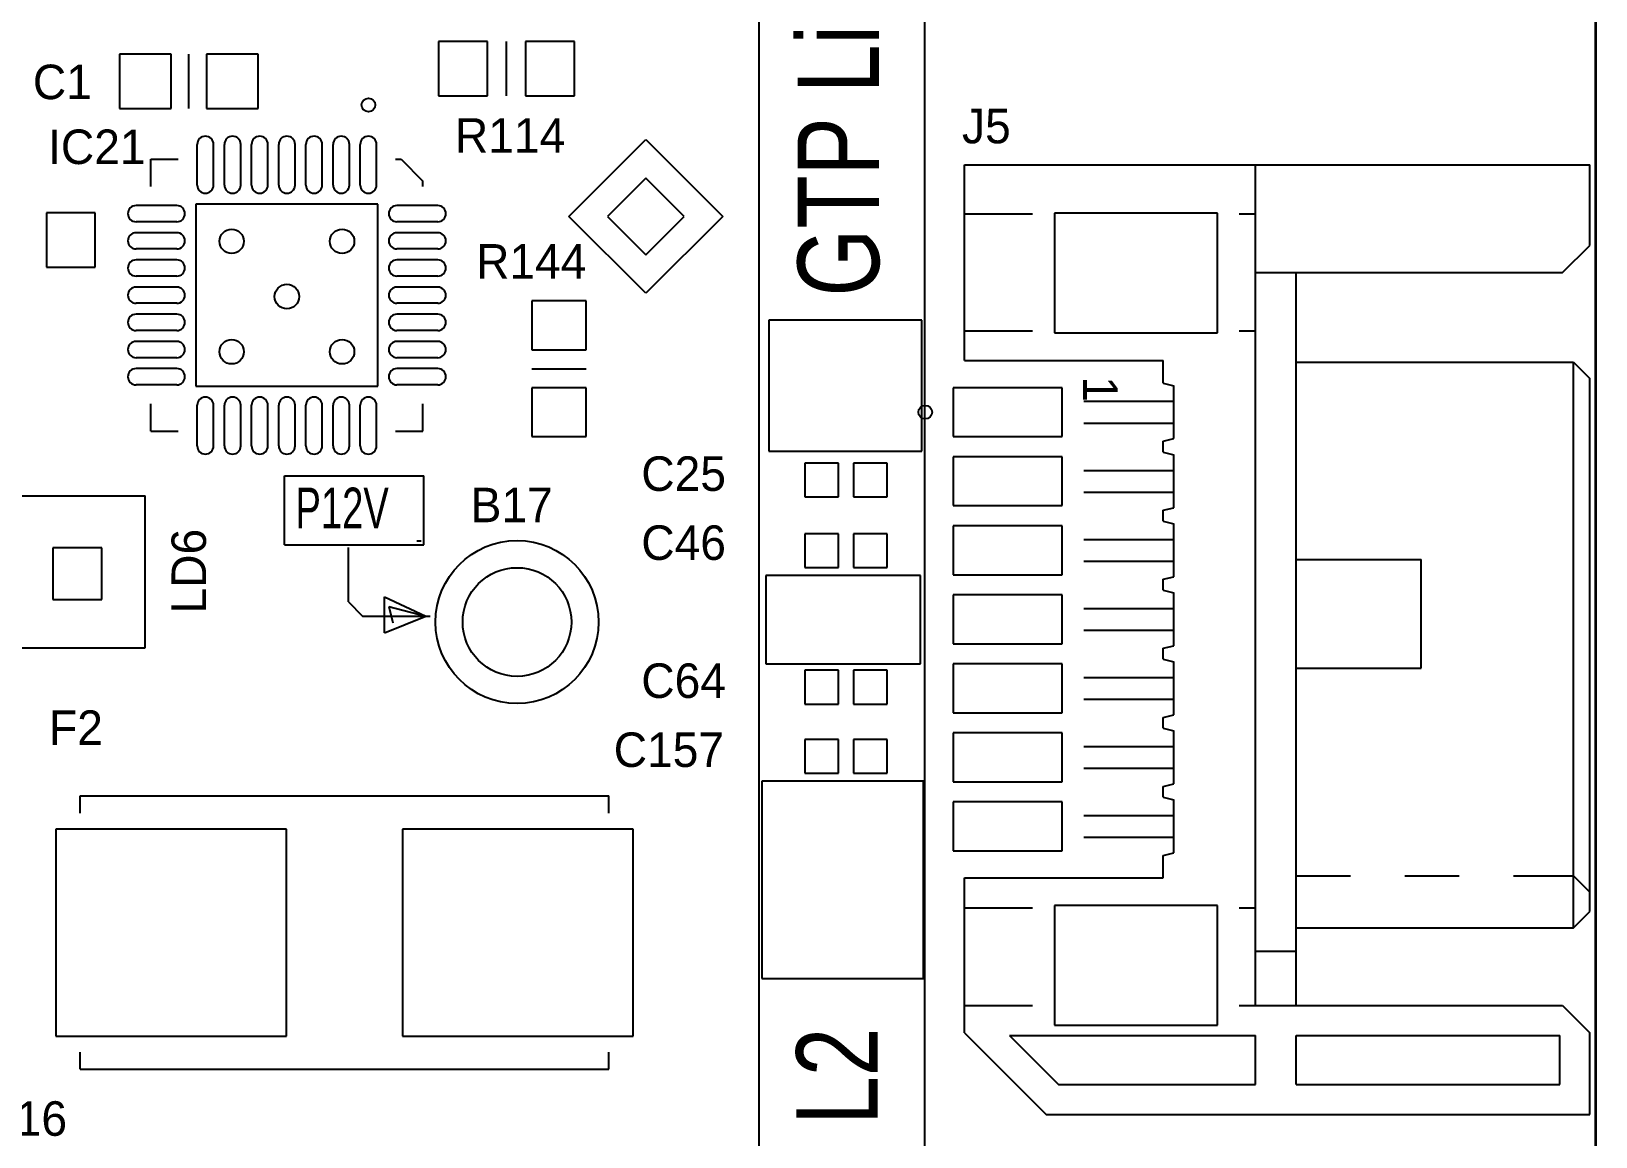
# Model space of a CAD drawing. Header units: millimetres. Extents: x -233 to 1, y -1 to 128.
# Drawn here: x -85.38 to -56.59, y 86.82 to 107.16 of the extents above; entities that cross this region are included whole.
import ezdxf

# ---------------------------------------------------------------- set-up
doc = ezdxf.new("R2010")
doc.units = ezdxf.units.MM
doc.header["$LTSCALE"] = 0.5
doc.layers.add('AM_2', color=141, linetype='Continuous', lineweight=35)
doc.layers.add('AM_2N', color=51, linetype='Continuous', lineweight=25)

msp = doc.modelspace()

# ---------------------------------------------------------------- linework, layer by layer
at = {"layer": 'AM_2'}
msp.add_line((-56.595, 27.961), (-56.595, 126.361), dxfattribs=at)
at = {"layer": 'AM_2N'}
for p, q in [((-71.988, 86.153), (-71.988, 126.259)), ((-68.94, 86.28), (-68.94, 126.234)), ((-76.986, 106.973), (-77.886, 106.973)), ((-77.886, 106.973), (-77.886, 105.973)), ((-76.986, 105.973), (-76.986, 106.973)), ((-76.636, 105.973), (-76.636, 106.973)), ((-75.386, 106.973), (-76.286, 106.973)), ((-76.286, 106.973), (-76.286, 105.973)), ((-75.386, 105.973), (-75.386, 106.973)), ((-82.803, 106.744), (-83.753, 106.744)), ((-83.753, 106.744), (-83.753, 105.744)), ((-82.803, 105.744), (-82.803, 106.744)), ((-82.478, 105.744), (-82.478, 106.744)), ((-81.203, 106.744), (-82.153, 106.744)), ((-82.153, 106.744), (-82.153, 105.744)), ((-81.203, 105.744), (-81.203, 106.744)), ((-77.886, 105.973), (-76.986, 105.973)), ((-76.286, 105.973), (-75.386, 105.973)), ((-83.753, 105.744), (-82.803, 105.744)), ((-82.153, 105.744), (-81.203, 105.744)), ((-82.325, 104.332), (-82.325, 105.082)), ((-82.025, 104.332), (-82.025, 105.082)), ((-81.825, 104.332), (-81.825, 105.082)), ((-81.525, 104.332), (-81.525, 105.082)), ((-81.325, 104.332), (-81.325, 105.082)), ((-81.025, 104.332), (-81.025, 105.082)), ((-80.825, 104.332), (-80.825, 105.082)), ((-80.525, 104.332), (-80.525, 105.082)), ((-80.325, 104.332), (-80.325, 105.082)), ((-80.025, 104.332), (-80.025, 105.082)), ((-79.825, 104.332), (-79.825, 105.082)), ((-79.525, 104.332), (-79.525, 105.082)), ((-79.325, 104.332), (-79.325, 105.082)), ((-79.025, 104.332), (-79.025, 105.082)), ((-75.485, 103.755), (-74.071, 105.169)), ((-74.071, 105.169), (-72.656, 103.755)), ((-83.175, 104.807), (-82.675, 104.807)), ((-83.175, 104.307), (-83.175, 104.807)), ((-78.675, 104.807), (-78.575, 104.807)), ((-78.575, 104.807), (-78.175, 104.407)), ((-68.205, 101.104), (-68.205, 104.704)), ((-68.205, 104.704), (-56.705, 104.704)), ((-62.855, 89.234), (-62.855, 104.704)), ((-56.705, 103.224), (-56.705, 104.704)), ((-78.175, 104.307), (-78.175, 104.407)), ((-74.071, 104.462), (-74.778, 103.755)), ((-73.363, 103.755), (-74.071, 104.462)), ((-82.7, 103.957), (-83.45, 103.957)), ((-79, 103.982), (-82.35, 103.982)), ((-82.35, 103.982), (-82.35, 100.632)), ((-79, 100.632), (-79, 103.982)), ((-77.9, 103.957), (-78.65, 103.957)), ((-84.2, 103.823), (-85.1, 103.823)), ((-85.1, 103.823), (-85.1, 102.823)), ((-84.2, 102.823), (-84.2, 103.823)), ((-82.7, 103.657), (-83.45, 103.657)), ((-77.9, 103.657), (-78.65, 103.657)), ((-74.071, 102.341), (-75.485, 103.755)), ((-74.778, 103.755), (-74.071, 103.048)), ((-74.071, 103.048), (-73.363, 103.755)), ((-72.656, 103.755), (-74.071, 102.341)), ((-68.205, 103.804), (-66.954, 103.804)), ((-63.554, 103.814), (-66.554, 103.814)), ((-66.554, 103.814), (-66.554, 101.614)), ((-63.554, 101.614), (-63.554, 103.814)), ((-63.154, 103.804), (-62.855, 103.804)), ((-82.7, 103.457), (-83.45, 103.457)), ((-77.9, 103.457), (-78.65, 103.457)), ((-82.7, 103.157), (-83.45, 103.157)), ((-77.9, 103.157), (-78.65, 103.157)), ((-57.205, 102.724), (-56.705, 103.224)), ((-85.1, 102.823), (-84.2, 102.823)), ((-82.7, 102.957), (-83.45, 102.957)), ((-77.9, 102.957), (-78.65, 102.957)), ((-82.7, 102.657), (-83.45, 102.657)), ((-77.9, 102.657), (-78.65, 102.657)), ((-62.845, 102.726), (-57.205, 102.724)), ((-62.105, 89.234), (-62.105, 102.724)), ((-82.7, 102.457), (-83.45, 102.457)), ((-77.9, 102.457), (-78.65, 102.457)), ((-75.171, 102.204), (-76.171, 102.204)), ((-76.171, 102.204), (-76.171, 101.304)), ((-75.171, 101.304), (-75.171, 102.204)), ((-82.7, 102.157), (-83.45, 102.157)), ((-82.7, 101.957), (-83.45, 101.957)), ((-77.9, 102.157), (-78.65, 102.157)), ((-77.9, 101.957), (-78.65, 101.957)), ((-82.7, 101.657), (-83.45, 101.657)), ((-77.9, 101.657), (-78.65, 101.657)), ((-71.81, 101.85), (-71.81, 99.437)), ((-68.991, 101.85), (-71.81, 101.85)), ((-68.991, 99.437), (-68.991, 101.85)), ((-68.205, 101.654), (-66.954, 101.654)), ((-66.554, 101.614), (-63.554, 101.614)), ((-63.154, 101.654), (-62.855, 101.654)), ((-82.7, 101.457), (-83.45, 101.457)), ((-77.9, 101.457), (-78.65, 101.457)), ((-82.7, 101.157), (-83.45, 101.157)), ((-77.9, 101.157), (-78.65, 101.157)), ((-76.171, 101.304), (-75.171, 101.304)), ((-68.205, 101.104), (-64.555, 101.104)), ((-64.555, 100.689), (-64.555, 101.104)), ((-62.105, 101.074), (-57.005, 101.074)), ((-57.005, 101.074), (-56.705, 100.774)), ((-57.005, 90.664), (-57.005, 101.074)), ((-82.7, 100.957), (-83.45, 100.957)), ((-77.9, 100.957), (-78.65, 100.957)), ((-76.171, 100.954), (-75.171, 100.954)), ((-56.705, 90.964), (-56.705, 100.774)), ((-82.7, 100.657), (-83.45, 100.657)), ((-82.35, 100.632), (-79, 100.632)), ((-77.9, 100.657), (-78.65, 100.657)), ((-75.171, 100.604), (-76.171, 100.604)), ((-76.171, 100.604), (-76.171, 99.704)), ((-75.171, 99.704), (-75.171, 100.604)), ((-66.414, 100.604), (-68.414, 100.604)), ((-68.414, 100.604), (-68.414, 99.704)), ((-66.414, 99.704), (-66.414, 100.604)), ((-64.555, 100.689), (-64.355, 100.64)), ((-64.355, 99.667), (-64.355, 100.64)), ((-83.175, 99.807), (-83.175, 100.307)), ((-82.325, 99.532), (-82.325, 100.282)), ((-82.025, 99.532), (-82.025, 100.282)), ((-81.825, 99.532), (-81.825, 100.282)), ((-81.525, 99.532), (-81.525, 100.282)), ((-81.325, 99.532), (-81.325, 100.282)), ((-81.025, 99.532), (-81.025, 100.282)), ((-80.825, 99.532), (-80.825, 100.282)), ((-80.525, 99.532), (-80.525, 100.282)), ((-80.325, 99.532), (-80.325, 100.282)), ((-80.025, 99.532), (-80.025, 100.282)), ((-79.825, 99.532), (-79.825, 100.282)), ((-79.525, 99.532), (-79.525, 100.282)), ((-79.325, 99.532), (-79.325, 100.282)), ((-79.025, 99.532), (-79.025, 100.282)), ((-78.175, 99.807), (-78.175, 100.307)), ((-66.014, 100.354), (-64.355, 100.354)), ((-66.014, 99.954), (-64.355, 99.954)), ((-83.175, 99.807), (-82.675, 99.807)), ((-78.675, 99.807), (-78.175, 99.807)), ((-76.171, 99.704), (-75.171, 99.704)), ((-68.414, 99.704), (-66.414, 99.704)), ((-64.555, 99.619), (-64.355, 99.667)), ((-64.555, 99.419), (-64.555, 99.619)), ((-71.81, 99.437), (-68.991, 99.437)), ((-66.414, 99.334), (-68.414, 99.334)), ((-68.414, 99.334), (-68.414, 98.434)), ((-66.414, 98.434), (-66.414, 99.334)), ((-64.555, 99.419), (-64.355, 99.37)), ((-64.355, 98.397), (-64.355, 99.37)), ((-71.148, 99.214), (-71.148, 98.594)), ((-70.528, 99.214), (-71.148, 99.214)), ((-70.528, 98.594), (-70.528, 99.214)), ((-70.248, 99.214), (-70.248, 98.594)), ((-69.628, 99.214), (-70.248, 99.214)), ((-69.628, 98.594), (-69.628, 99.214)), ((-66.014, 99.084), (-64.355, 99.084)), ((-80.72, 98.982), (-78.155, 98.982)), ((-80.72, 97.712), (-80.72, 98.982)), ((-78.155, 97.712), (-78.155, 98.982)), ((-92.425, 98.612), (-83.281, 98.612)), ((-83.281, 98.358), (-83.281, 98.612)), ((-71.148, 98.594), (-70.528, 98.594)), ((-70.248, 98.594), (-69.628, 98.594)), ((-66.014, 98.684), (-64.355, 98.684)), ((-83.281, 95.818), (-83.281, 98.358)), ((-68.414, 98.434), (-66.414, 98.434)), ((-64.555, 98.349), (-64.355, 98.397)), ((-64.555, 98.149), (-64.555, 98.349)), ((-71.148, 97.918), (-71.148, 97.298)), ((-70.528, 97.918), (-71.148, 97.918)), ((-70.528, 97.298), (-70.528, 97.918)), ((-70.248, 97.918), (-70.248, 97.298)), ((-69.628, 97.918), (-70.248, 97.918)), ((-69.628, 97.298), (-69.628, 97.918)), ((-66.414, 98.064), (-68.414, 98.064)), ((-68.414, 98.064), (-68.414, 97.164)), ((-66.414, 97.164), (-66.414, 98.064)), ((-64.555, 98.149), (-64.355, 98.1)), ((-64.355, 97.127), (-64.355, 98.1)), ((-84.08, 97.657), (-84.98, 97.657)), ((-84.98, 97.657), (-84.98, 96.707)), ((-84.08, 96.707), (-84.08, 97.657)), ((-80.72, 97.712), (-78.155, 97.712)), ((-79.544, 96.662), (-79.544, 97.662)), ((-78.282, 97.788), (-78.205, 97.788)), ((-66.014, 97.814), (-64.355, 97.814)), ((-71.148, 97.298), (-70.528, 97.298)), ((-70.248, 97.298), (-69.628, 97.298)), ((-66.014, 97.414), (-64.355, 97.414)), ((-62.105, 97.444), (-59.805, 97.444)), ((-59.805, 95.444), (-59.805, 97.444)), ((-71.861, 97.151), (-71.861, 95.525)), ((-69.016, 97.151), (-71.861, 97.151)), ((-69.016, 95.525), (-69.016, 97.151)), ((-68.414, 97.164), (-66.414, 97.164)), ((-64.555, 97.079), (-64.355, 97.127)), ((-64.555, 96.879), (-64.555, 97.079)), ((-78.878, 96.758), (-78.116, 96.402)), ((-78.878, 96.097), (-78.878, 96.758)), ((-66.414, 96.794), (-68.414, 96.794)), ((-68.414, 96.794), (-68.414, 95.894)), ((-66.414, 95.894), (-66.414, 96.794)), ((-64.555, 96.879), (-64.355, 96.83)), ((-64.355, 95.857), (-64.355, 96.83)), ((-84.98, 96.707), (-84.08, 96.707)), ((-79.544, 96.662), (-79.285, 96.402)), ((-78.802, 96.58), (-78.726, 96.275)), ((-78.802, 96.58), (-78.116, 96.402)), ((-66.014, 96.544), (-64.355, 96.544)), ((-79.285, 96.402), (-78.04, 96.402)), ((-78.878, 96.097), (-78.116, 96.402)), ((-66.014, 96.144), (-64.355, 96.144)), ((-68.414, 95.894), (-66.414, 95.894)), ((-64.555, 95.809), (-64.355, 95.857)), ((-92.425, 95.818), (-83.281, 95.818)), ((-64.555, 95.609), (-64.555, 95.809)), ((-64.555, 95.609), (-64.355, 95.56)), ((-64.355, 94.587), (-64.355, 95.56)), ((-71.861, 95.525), (-69.016, 95.525)), ((-71.148, 95.404), (-71.148, 94.784)), ((-70.528, 95.404), (-71.148, 95.404)), ((-70.528, 94.784), (-70.528, 95.404)), ((-70.248, 95.404), (-70.248, 94.784)), ((-69.628, 95.404), (-70.248, 95.404)), ((-69.628, 94.784), (-69.628, 95.404)), ((-66.414, 95.524), (-68.414, 95.524)), ((-68.414, 95.524), (-68.414, 94.624)), ((-66.414, 94.624), (-66.414, 95.524)), ((-66.014, 95.274), (-64.355, 95.274)), ((-62.105, 95.444), (-59.805, 95.444)), ((-71.148, 94.784), (-70.528, 94.784)), ((-70.248, 94.784), (-69.628, 94.784)), ((-66.014, 94.874), (-64.355, 94.874)), ((-68.414, 94.624), (-66.414, 94.624)), ((-64.555, 94.539), (-64.355, 94.587)), ((-64.555, 94.339), (-64.555, 94.539)), ((-71.148, 94.134), (-71.148, 93.514)), ((-70.528, 94.134), (-71.148, 94.134)), ((-70.528, 93.514), (-70.528, 94.134)), ((-70.248, 94.134), (-70.248, 93.514)), ((-69.628, 94.134), (-70.248, 94.134)), ((-69.628, 93.514), (-69.628, 94.134)), ((-66.414, 94.254), (-68.414, 94.254)), ((-68.414, 94.254), (-68.414, 93.354)), ((-66.414, 93.354), (-66.414, 94.254)), ((-64.555, 94.339), (-64.355, 94.29)), ((-64.355, 93.317), (-64.355, 94.29)), ((-66.014, 94.004), (-64.355, 94.004)), ((-66.014, 93.604), (-64.355, 93.604)), ((-71.937, 93.366), (-71.937, 89.734)), ((-68.965, 93.366), (-71.937, 93.366)), ((-71.148, 93.514), (-70.528, 93.514)), ((-70.248, 93.514), (-69.628, 93.514)), ((-68.965, 89.734), (-68.965, 93.366)), ((-68.414, 93.354), (-66.414, 93.354)), ((-64.555, 93.269), (-64.355, 93.317)), ((-64.555, 93.069), (-64.555, 93.269)), ((-84.48, 93.093), (-74.75, 93.093)), ((-84.48, 92.777), (-84.48, 93.092)), ((-74.75, 92.778), (-74.75, 93.093)), ((-66.414, 92.984), (-68.414, 92.984)), ((-68.414, 92.984), (-68.414, 92.084)), ((-66.414, 92.084), (-66.414, 92.984)), ((-64.555, 93.069), (-64.355, 93.02)), ((-64.355, 92.047), (-64.355, 93.02)), ((-66.014, 92.734), (-64.355, 92.734)), ((-84.925, 92.483), (-84.925, 88.673)), ((-80.68, 92.483), (-84.925, 92.483)), ((-80.68, 88.673), (-80.68, 92.483)), ((-78.55, 92.483), (-78.55, 88.673)), ((-74.305, 92.483), (-78.55, 92.483)), ((-74.305, 88.673), (-74.305, 92.483)), ((-66.014, 92.334), (-64.355, 92.334)), ((-68.414, 92.084), (-66.414, 92.084)), ((-64.555, 91.999), (-64.355, 92.047)), ((-64.555, 91.584), (-64.555, 91.999)), ((-68.205, 88.734), (-68.205, 91.584)), ((-68.205, 91.584), (-64.555, 91.584)), ((-62.105, 91.625), (-61.105, 91.625)), ((-60.105, 91.625), (-59.105, 91.625)), ((-58.105, 91.625), (-57.005, 91.625)), ((-57.005, 91.625), (-56.705, 91.325)), ((-68.205, 91.034), (-66.954, 91.034)), ((-63.554, 91.074), (-66.554, 91.074)), ((-66.554, 91.074), (-66.554, 88.874)), ((-63.554, 88.874), (-63.554, 91.074)), ((-63.154, 91.034), (-62.855, 91.034)), ((-57.005, 90.664), (-56.705, 90.964)), ((-62.105, 90.664), (-57.005, 90.664)), ((-62.855, 90.234), (-62.105, 90.234)), ((-71.937, 89.734), (-68.965, 89.734)), ((-68.205, 89.234), (-66.954, 89.234)), ((-63.154, 89.234), (-57.205, 89.234)), ((-57.205, 89.234), (-56.705, 88.734)), ((-84.925, 88.673), (-80.68, 88.673)), ((-78.55, 88.673), (-74.305, 88.673)), ((-68.205, 88.734), (-66.705, 87.234)), ((-67.377, 88.684), (-66.477, 87.784)), ((-67.377, 88.684), (-62.855, 88.684)), ((-66.554, 88.874), (-63.554, 88.874)), ((-62.855, 87.784), (-62.855, 88.684)), ((-62.105, 88.684), (-57.255, 88.684)), ((-62.105, 87.784), (-62.105, 88.684)), ((-57.255, 87.784), (-57.255, 88.684)), ((-56.705, 87.234), (-56.705, 88.734)), ((-84.48, 88.063), (-84.48, 88.378)), ((-74.75, 88.063), (-74.75, 88.378)), ((-84.48, 88.063), (-74.75, 88.063)), ((-66.477, 87.784), (-62.855, 87.784)), ((-62.105, 87.784), (-57.255, 87.784)), ((-66.705, 87.234), (-56.705, 87.234))]:
    msp.add_line(p, q, dxfattribs=at)
for centre, radius in [((-79.175, 105.807), 0.125), ((-81.691, 103.298), 0.225), ((-79.659, 103.298), 0.225), ((-80.675, 102.282), 0.225), ((-81.691, 101.266), 0.225), ((-79.659, 101.266), 0.225), ((-68.93, 100.154), 0.125), ((-76.44, 96.293), 1.5), ((-76.44, 96.293), 1)]:
    msp.add_circle(centre, radius, dxfattribs=at)
for centre, start, end in [((-82.175, 105.082), 0, 180), ((-81.675, 105.082), 0, 180), ((-81.175, 105.082), 0, 180), ((-80.675, 105.082), 0, 180), ((-80.175, 105.082), 0, 180), ((-79.675, 105.082), 0, 180), ((-79.175, 105.082), 0, 180), ((-82.175, 104.332), 180, 0), ((-81.675, 104.332), 180, 0), ((-81.175, 104.332), 180, 0), ((-80.675, 104.332), 180, 0), ((-80.175, 104.332), 180, 0), ((-79.675, 104.332), 180, 0), ((-79.175, 104.332), 180, 0), ((-83.45, 103.807), 90, 270), ((-82.7, 103.807), 270, 90), ((-78.65, 103.807), 90, 270), ((-77.9, 103.807), 270, 90), ((-83.45, 103.307), 90, 270), ((-82.7, 103.307), 270, 90), ((-78.65, 103.307), 90, 270), ((-77.9, 103.307), 270, 90), ((-83.45, 102.807), 90, 270), ((-82.7, 102.807), 270, 90), ((-78.65, 102.807), 90, 270), ((-77.9, 102.807), 270, 90), ((-83.45, 102.307), 90, 270), ((-82.7, 102.307), 270, 90), ((-78.65, 102.307), 90, 270), ((-77.9, 102.307), 270, 90), ((-83.45, 101.807), 90, 270), ((-82.7, 101.807), 270, 90), ((-78.65, 101.807), 90, 270), ((-77.9, 101.807), 270, 90), ((-83.45, 101.307), 90, 270), ((-82.7, 101.307), 270, 90), ((-78.65, 101.307), 90, 270), ((-77.9, 101.307), 270, 90), ((-83.45, 100.807), 90, 270), ((-82.7, 100.807), 270, 90), ((-78.65, 100.807), 90, 270), ((-77.9, 100.807), 270, 90), ((-82.175, 100.282), 0, 180), ((-81.675, 100.282), 0, 180), ((-81.175, 100.282), 0, 180), ((-80.675, 100.282), 0, 180), ((-80.175, 100.282), 0, 180), ((-79.675, 100.282), 0, 180), ((-79.175, 100.282), 0, 180), ((-82.175, 99.532), 180, 0), ((-81.675, 99.532), 180, 0), ((-81.175, 99.532), 180, 0), ((-80.675, 99.532), 180, 0), ((-80.175, 99.532), 180, 0), ((-79.675, 99.532), 180, 0), ((-79.175, 99.532), 180, 0)]:
    msp.add_arc(centre, 0.15, start, end, dxfattribs=at)

# ---------------------------------------------------------------- texts
at = {"layer": 'AM_2N', "width": 0.8}
for s, p in [('GTP Links', (-69.778, 102.282)), ('L2', (-69.803, 87.042))]:
    msp.add_text(s, height=1.5, rotation=90, dxfattribs=at).set_placement(p)
at = {"layer": 'AM_2N'}
for s, rotation, p in [('C1', 360, (-85.348, 105.914)), ('IC21', 360, (-85.069, 104.72)), ('R114', 360, (-77.583, 104.929)), ('R144', 360, (-77.194, 102.612)), ('1', 270, (-66.026, 100.814)), ('C25', 360, (-74.154, 98.706)), ('B17', 360, (-77.294, 98.129)), ('LD6', 90, (-82.163, 96.45)), ('C64', 360, (-74.154, 94.896)), ('C157', 360, (-74.662, 93.626)), ('L16', 360, (-86.136, 86.839))]:
    msp.add_text(s, height=0.635, rotation=rotation, dxfattribs=at).set_placement(p)
for s, p in [('J5', (-68.254, 105.101)), ('C46', (-74.154, 97.436)), ('F2', (-85.051, 94.032))]:
    msp.add_text(s, height=0.635, dxfattribs=at).set_placement(p)
at = {"layer": 'AM_2N', "width": 0.7}
msp.add_text('P12V', height=0.75, dxfattribs=at).set_placement((-80.517, 98.016))

doc.saveas('drawing.dxf')
